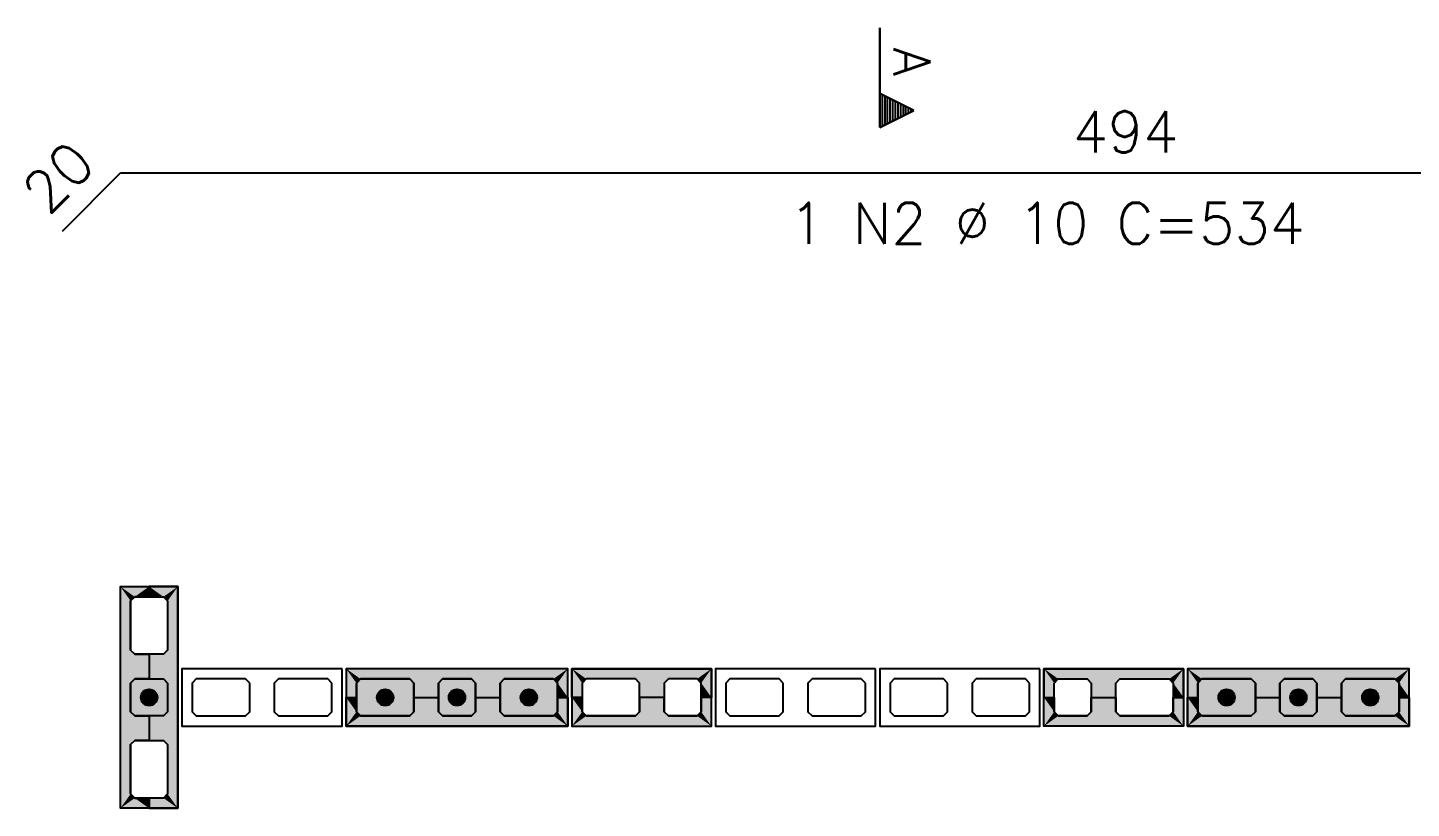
# Model space of a CAD drawing. Extents: x -1.9 to 86, y -1.5 to 60.9.
# Drawn here: x 42.04 to 48.78, y 30.75 to 34.55 of the extents above; entities that cross this region are included whole.
import ezdxf

# ---------------------------------------------------------------- set-up
doc = ezdxf.new("R2010")
doc.units = 0
doc.header["$MEASUREMENT"] = 0
for name, color, linetype in [('PENA_01', 1, 'CONTINUOUS'), ('PENA_02', 2, 'CONTINUOUS'), ('PENA_03', 3, 'CONTINUOUS'), ('PENA_05', 5, 'CONTINUOUS'), ('PENA_11', 252, 'CONTINUOUS'), ('PENA_19', 240, 'CONTINUOUS'), ('PENA_21', 100, 'CONTINUOUS')]:
    doc.layers.add(name, color=color, linetype=linetype)
doc.styles.get("Standard").update_dxf_attribs({"font": 'ROMANS.SHX'})

msp = doc.modelspace()

# ---------------------------------------------------------------- linework, layer by layer
at = {"layer": 'PENA_01', "linetype": 'Continuous'}
for points in [[(42.6986, 31.78), (42.7186, 31.76), (42.7186, 31.52), (42.6986, 31.5), (42.5586, 31.5), (42.5386, 31.52), (42.5386, 31.76), (42.5586, 31.78), (42.6986, 31.78)], [(42.6986, 31.38), (42.7186, 31.36), (42.7186, 31.22), (42.6986, 31.2), (42.5586, 31.2), (42.5386, 31.22), (42.5386, 31.36), (42.5586, 31.38), (42.6986, 31.38)], [(43.1186, 31.36), (43.0986, 31.38), (42.8586, 31.38), (42.8386, 31.36), (42.8386, 31.22), (42.8586, 31.2), (43.0986, 31.2), (43.1186, 31.22), (43.1186, 31.36)], [(43.5186, 31.36), (43.4986, 31.38), (43.2586, 31.38), (43.2386, 31.36), (43.2386, 31.22), (43.2586, 31.2), (43.4986, 31.2), (43.5186, 31.22), (43.5186, 31.36)], [(43.6386, 31.22), (43.6586, 31.2), (43.8986, 31.2), (43.9186, 31.22), (43.9186, 31.36), (43.8986, 31.38), (43.6586, 31.38), (43.6386, 31.36), (43.6386, 31.22)], [(44.0386, 31.22), (44.0586, 31.2), (44.1986, 31.2), (44.2186, 31.22), (44.2186, 31.36), (44.1986, 31.38), (44.0586, 31.38), (44.0386, 31.36), (44.0386, 31.22)], [(44.3386, 31.22), (44.3586, 31.2), (44.5986, 31.2), (44.6186, 31.22), (44.6186, 31.36), (44.5986, 31.38), (44.3586, 31.38), (44.3386, 31.36), (44.3386, 31.22)], [(44.9986, 31.38), (44.7586, 31.38), (44.7386, 31.36), (44.7386, 31.22), (44.7586, 31.2), (44.9986, 31.2), (45.0186, 31.22), (45.0186, 31.36), (44.9986, 31.38)], [(45.2986, 31.38), (45.1586, 31.38), (45.1386, 31.36), (45.1386, 31.22), (45.1586, 31.2), (45.2986, 31.2), (45.3186, 31.22), (45.3186, 31.36), (45.2986, 31.38)], [(45.7186, 31.36), (45.6986, 31.38), (45.4586, 31.38), (45.4386, 31.36), (45.4386, 31.22), (45.4586, 31.2), (45.6986, 31.2), (45.7186, 31.22), (45.7186, 31.36)], [(46.1186, 31.36), (46.0986, 31.38), (45.8586, 31.38), (45.8386, 31.36), (45.8386, 31.22), (45.8586, 31.2), (46.0986, 31.2), (46.1186, 31.22), (46.1186, 31.36)], [(46.5186, 31.36), (46.4986, 31.38), (46.2586, 31.38), (46.2386, 31.36), (46.2386, 31.22), (46.2586, 31.2), (46.4986, 31.2), (46.5186, 31.22), (46.5186, 31.36)], [(46.9186, 31.36), (46.8986, 31.38), (46.6586, 31.38), (46.6386, 31.36), (46.6386, 31.22), (46.6586, 31.2), (46.8986, 31.2), (46.9186, 31.22), (46.9186, 31.36)], [(47.0586, 31.38), (47.1986, 31.38), (47.2186, 31.36), (47.2186, 31.22), (47.1986, 31.2), (47.0586, 31.2), (47.0386, 31.22), (47.0386, 31.36), (47.0586, 31.38)], [(47.3586, 31.38), (47.5986, 31.38), (47.6186, 31.36), (47.6186, 31.22), (47.5986, 31.2), (47.3586, 31.2), (47.3386, 31.22), (47.3386, 31.36), (47.3586, 31.38)], [(47.7386, 31.22), (47.7586, 31.2), (47.9986, 31.2), (48.0186, 31.22), (48.0186, 31.36), (47.9986, 31.38), (47.7586, 31.38), (47.7386, 31.36), (47.7386, 31.22)], [(48.1386, 31.22), (48.1586, 31.2), (48.2986, 31.2), (48.3186, 31.22), (48.3186, 31.36), (48.2986, 31.38), (48.1586, 31.38), (48.1386, 31.36), (48.1386, 31.22)], [(48.4386, 31.22), (48.4586, 31.2), (48.6986, 31.2), (48.7186, 31.22), (48.7186, 31.36), (48.6986, 31.38), (48.4586, 31.38), (48.4386, 31.36), (48.4386, 31.22)], [(42.6986, 31.08), (42.7186, 31.06), (42.7186, 30.82), (42.6986, 30.8), (42.5586, 30.8), (42.5386, 30.82), (42.5386, 31.06), (42.5586, 31.08), (42.6986, 31.08)]]:
    msp.add_lwpolyline(points, dxfattribs=at)
at = {"layer": 'PENA_02', "linetype": 'Continuous'}
for p, q in [((42.4886, 30.75), (42.4886, 31.83)), ((42.4886, 31.83), (42.7686, 31.83)), ((42.7686, 31.83), (42.7686, 30.75)), ((44.6686, 31.43), (43.5886, 31.43)), ((43.5886, 31.43), (43.5886, 31.15)), ((44.6686, 31.15), (44.6686, 31.43)), ((48.7686, 31.43), (47.6886, 31.43)), ((47.6886, 31.43), (47.6886, 31.15)), ((48.7686, 31.15), (48.7686, 31.43)), ((43.5886, 31.15), (44.6686, 31.15)), ((47.6886, 31.15), (48.7686, 31.15)), ((42.7686, 30.75), (42.4886, 30.75))]:
    msp.add_line(p, q, dxfattribs=at)
for points in [[(43.5686, 31.43), (42.7886, 31.43), (42.7886, 31.15), (43.5686, 31.15), (43.5686, 31.43)], [(45.3686, 31.43), (44.6886, 31.43), (44.6886, 31.15), (45.3686, 31.15), (45.3686, 31.43)], [(46.1686, 31.43), (45.3886, 31.43), (45.3886, 31.15), (46.1686, 31.15), (46.1686, 31.43)], [(46.9686, 31.43), (46.1886, 31.43), (46.1886, 31.15), (46.9686, 31.15), (46.9686, 31.43)], [(46.9886, 31.43), (47.6686, 31.43), (47.6686, 31.15), (46.9886, 31.15), (46.9886, 31.43)]]:
    msp.add_lwpolyline(points, dxfattribs=at)
at = {"layer": 'PENA_03', "linetype": 'Continuous'}
for p, q in [((46.1886, 34.5521), (46.1886, 34.0657)), ((46.1893, 34.2313), (46.1893, 34.5521)), ((46.3546, 34.1487), (46.1893, 34.2313)), ((46.1893, 34.0669), (46.1893, 34.2305)), ((46.353, 34.1487), (46.1893, 34.2305)), ((46.2014, 34.0721), (46.2014, 34.2253)), ((46.2142, 34.0785), (46.2142, 34.2189)), ((46.2269, 34.0849), (46.2269, 34.2125)), ((46.2397, 34.0913), (46.2397, 34.2061)), ((46.2525, 34.0976), (46.2525, 34.1997)), ((46.2652, 34.104), (46.2652, 34.1934)), ((46.278, 34.1104), (46.278, 34.187)), ((46.1886, 34.0657), (46.3546, 34.1487)), ((46.1893, 34.0669), (46.353, 34.1487)), ((46.2908, 34.1168), (46.2908, 34.1806)), ((46.3035, 34.1232), (46.3035, 34.1742)), ((46.3163, 34.1295), (46.3163, 34.1678)), ((46.329, 34.1359), (46.329, 34.1615)), ((46.3418, 34.1423), (46.3418, 34.1551))]:
    msp.add_line(p, q, dxfattribs=at)
for points in [[(42.7186, 31.22), (42.6986, 31.2), (42.5586, 31.2), (42.5386, 31.22), (42.5386, 31.36), (42.5586, 31.38), (42.6986, 31.38), (42.7186, 31.36), (42.7186, 31.22)], [(43.9186, 31.22), (43.8986, 31.2), (43.6586, 31.2), (43.6386, 31.22), (43.6386, 31.36), (43.6586, 31.38), (43.8986, 31.38), (43.9186, 31.36), (43.9186, 31.22)], [(44.2186, 31.22), (44.1986, 31.2), (44.0586, 31.2), (44.0386, 31.22), (44.0386, 31.36), (44.0586, 31.38), (44.1986, 31.38), (44.2186, 31.36), (44.2186, 31.22)], [(44.6186, 31.22), (44.5986, 31.2), (44.3586, 31.2), (44.3386, 31.22), (44.3386, 31.36), (44.3586, 31.38), (44.5986, 31.38), (44.6186, 31.36), (44.6186, 31.22)], [(48.0186, 31.22), (47.9986, 31.2), (47.7586, 31.2), (47.7386, 31.22), (47.7386, 31.36), (47.7586, 31.38), (47.9986, 31.38), (48.0186, 31.36), (48.0186, 31.22)], [(48.3186, 31.22), (48.2986, 31.2), (48.1586, 31.2), (48.1386, 31.22), (48.1386, 31.36), (48.1586, 31.38), (48.2986, 31.38), (48.3186, 31.36), (48.3186, 31.22)], [(48.7186, 31.22), (48.6986, 31.2), (48.4586, 31.2), (48.4386, 31.22), (48.4386, 31.36), (48.4586, 31.38), (48.6986, 31.38), (48.7186, 31.36), (48.7186, 31.22)]]:
    msp.add_lwpolyline(points, dxfattribs=at)
for centre in [(42.6286, 31.29), (43.7786, 31.29), (44.1286, 31.29), (44.4786, 31.29), (47.8786, 31.29), (48.2286, 31.29), (48.5786, 31.29)]:
    msp.add_circle(centre, 0.04, dxfattribs=at)
for points in [[(42.6686, 31.29), (42.6086, 31.3246), (42.5911, 31.3036)], [(42.6686, 31.29), (42.5911, 31.3036), (42.5911, 31.2763)], [(42.6686, 31.29), (42.5911, 31.2763), (42.6086, 31.2553)], [(42.6686, 31.29), (42.6356, 31.3293), (42.6086, 31.3246)], [(42.6686, 31.29), (42.6086, 31.2553), (42.6356, 31.2506)], [(42.6686, 31.29), (42.6593, 31.3157), (42.6356, 31.3293)], [(42.6686, 31.29), (42.6356, 31.2506), (42.6593, 31.2642)], [(42.6686, 31.29), (42.6593, 31.2642), (42.6686, 31.29)], [(43.8186, 31.29), (43.7586, 31.3246), (43.7411, 31.3036)], [(43.8186, 31.29), (43.7411, 31.3036), (43.7411, 31.2763)], [(43.8186, 31.29), (43.7411, 31.2763), (43.7586, 31.2553)], [(43.8186, 31.29), (43.7856, 31.3293), (43.7586, 31.3246)], [(43.8186, 31.29), (43.7586, 31.2553), (43.7856, 31.2506)], [(43.8186, 31.29), (43.8093, 31.3157), (43.7856, 31.3293)], [(43.8186, 31.29), (43.7856, 31.2506), (43.8093, 31.2642)], [(43.8186, 31.29), (43.8093, 31.2642), (43.8186, 31.29)], [(44.1686, 31.29), (44.1086, 31.3246), (44.0911, 31.3036)], [(44.1686, 31.29), (44.0911, 31.3036), (44.0911, 31.2763)], [(44.1686, 31.29), (44.0911, 31.2763), (44.1086, 31.2553)], [(44.1686, 31.29), (44.1356, 31.3293), (44.1086, 31.3246)], [(44.1686, 31.29), (44.1086, 31.2553), (44.1356, 31.2506)], [(44.1686, 31.29), (44.1593, 31.3157), (44.1356, 31.3293)], [(44.1686, 31.29), (44.1356, 31.2506), (44.1593, 31.2642)], [(44.1686, 31.29), (44.1593, 31.2642), (44.1686, 31.29)], [(44.5186, 31.29), (44.4586, 31.3246), (44.4411, 31.3036)], [(44.5186, 31.29), (44.4411, 31.3036), (44.4411, 31.2763)], [(44.5186, 31.29), (44.4411, 31.2763), (44.4586, 31.2553)], [(44.5186, 31.29), (44.4856, 31.3293), (44.4586, 31.3246)], [(44.5186, 31.29), (44.4586, 31.2553), (44.4856, 31.2506)], [(44.5186, 31.29), (44.5093, 31.3157), (44.4856, 31.3293)], [(44.5186, 31.29), (44.4856, 31.2506), (44.5093, 31.2642)], [(44.5186, 31.29), (44.5093, 31.2642), (44.5186, 31.29)], [(47.9186, 31.29), (47.8586, 31.3246), (47.8411, 31.3036)], [(47.9186, 31.29), (47.8411, 31.3036), (47.8411, 31.2763)], [(47.9186, 31.29), (47.8411, 31.2763), (47.8586, 31.2553)], [(47.9186, 31.29), (47.8856, 31.3293), (47.8586, 31.3246)], [(47.9186, 31.29), (47.8586, 31.2553), (47.8856, 31.2506)], [(47.9186, 31.29), (47.9093, 31.3157), (47.8856, 31.3293)], [(47.9186, 31.29), (47.8856, 31.2506), (47.9093, 31.2642)], [(47.9186, 31.29), (47.9093, 31.2642), (47.9186, 31.29)], [(48.2686, 31.29), (48.2086, 31.3246), (48.1911, 31.3036)], [(48.2686, 31.29), (48.1911, 31.3036), (48.1911, 31.2763)], [(48.2686, 31.29), (48.1911, 31.2763), (48.2086, 31.2553)], [(48.2686, 31.29), (48.2356, 31.3293), (48.2086, 31.3246)], [(48.2686, 31.29), (48.2086, 31.2553), (48.2356, 31.2506)], [(48.2686, 31.29), (48.2593, 31.3157), (48.2356, 31.3293)], [(48.2686, 31.29), (48.2356, 31.2506), (48.2593, 31.2642)], [(48.2686, 31.29), (48.2593, 31.2642), (48.2686, 31.29)], [(48.6186, 31.29), (48.5586, 31.3246), (48.5411, 31.3036)], [(48.6186, 31.29), (48.5411, 31.3036), (48.5411, 31.2763)], [(48.6186, 31.29), (48.5411, 31.2763), (48.5586, 31.2553)], [(48.6186, 31.29), (48.5856, 31.3293), (48.5586, 31.3246)], [(48.6186, 31.29), (48.5586, 31.2553), (48.5856, 31.2506)], [(48.6186, 31.29), (48.6093, 31.3157), (48.5856, 31.3293)], [(48.6186, 31.29), (48.5856, 31.2506), (48.6093, 31.2642)], [(48.6186, 31.29), (48.6093, 31.2642), (48.6186, 31.29)]]:
    msp.add_solid(points, dxfattribs=at)
at = {"layer": 'PENA_05', "linetype": 'Continuous'}
for p, q in [((42.2058, 33.5618), (42.4887, 33.8446)), ((42.4887, 33.8446), (52.3685, 33.8451))]:
    msp.add_line(p, q, dxfattribs=at)
at = {"layer": 'PENA_11', "linetype": 'Continuous'}
for points in [[(42.7186, 31.22), (42.5386, 31.36), (42.5586, 31.38)], [(42.7186, 31.22), (42.5386, 31.22), (42.5386, 31.36)], [(42.7186, 31.22), (42.5586, 31.38), (42.6986, 31.38)], [(42.7186, 31.22), (42.6986, 31.38), (42.7186, 31.36)], [(42.7186, 31.22), (42.7186, 31.36), (42.7186, 31.22)], [(43.9186, 31.22), (43.6386, 31.36), (43.6586, 31.38)], [(43.9186, 31.22), (43.6386, 31.22), (43.6386, 31.36)], [(43.9186, 31.22), (43.6586, 31.38), (43.8986, 31.38)], [(43.9186, 31.22), (43.8986, 31.38), (43.9186, 31.36)], [(43.9186, 31.22), (43.9186, 31.36), (43.9186, 31.22)], [(44.2186, 31.22), (44.0386, 31.36), (44.0586, 31.38)], [(44.2186, 31.22), (44.0386, 31.22), (44.0386, 31.36)], [(44.2186, 31.22), (44.0586, 31.38), (44.1986, 31.38)], [(44.2186, 31.22), (44.1986, 31.38), (44.2186, 31.36)], [(44.2186, 31.22), (44.2186, 31.36), (44.2186, 31.22)], [(44.6186, 31.22), (44.3386, 31.36), (44.3586, 31.38)], [(44.6186, 31.22), (44.3386, 31.22), (44.3386, 31.36)], [(44.6186, 31.22), (44.3586, 31.38), (44.5986, 31.38)], [(44.6186, 31.22), (44.5986, 31.38), (44.6186, 31.36)], [(44.6186, 31.22), (44.6186, 31.36), (44.6186, 31.22)], [(48.0186, 31.22), (47.7386, 31.36), (47.7586, 31.38)], [(48.0186, 31.22), (47.7386, 31.22), (47.7386, 31.36)], [(48.0186, 31.22), (47.7586, 31.38), (47.9986, 31.38)], [(48.0186, 31.22), (47.9986, 31.38), (48.0186, 31.36)], [(48.0186, 31.22), (48.0186, 31.36), (48.0186, 31.22)], [(48.3186, 31.22), (48.1386, 31.36), (48.1586, 31.38)], [(48.3186, 31.22), (48.1386, 31.22), (48.1386, 31.36)], [(48.3186, 31.22), (48.1586, 31.38), (48.2986, 31.38)], [(48.3186, 31.22), (48.2986, 31.38), (48.3186, 31.36)], [(48.3186, 31.22), (48.3186, 31.36), (48.3186, 31.22)], [(48.7186, 31.22), (48.4386, 31.36), (48.4586, 31.38)], [(48.7186, 31.22), (48.4386, 31.22), (48.4386, 31.36)], [(48.7186, 31.22), (48.4586, 31.38), (48.6986, 31.38)], [(48.7186, 31.22), (48.6986, 31.38), (48.7186, 31.36)], [(48.7186, 31.22), (48.7186, 31.36), (48.7186, 31.22)], [(42.7186, 31.22), (42.5586, 31.2), (42.5386, 31.22)], [(42.7186, 31.22), (42.6986, 31.2), (42.5586, 31.2)], [(43.9186, 31.22), (43.6586, 31.2), (43.6386, 31.22)], [(43.9186, 31.22), (43.8986, 31.2), (43.6586, 31.2)], [(44.2186, 31.22), (44.0586, 31.2), (44.0386, 31.22)], [(44.2186, 31.22), (44.1986, 31.2), (44.0586, 31.2)], [(44.6186, 31.22), (44.3586, 31.2), (44.3386, 31.22)], [(44.6186, 31.22), (44.5986, 31.2), (44.3586, 31.2)], [(48.0186, 31.22), (47.7586, 31.2), (47.7386, 31.22)], [(48.0186, 31.22), (47.9986, 31.2), (47.7586, 31.2)], [(48.3186, 31.22), (48.1586, 31.2), (48.1386, 31.22)], [(48.3186, 31.22), (48.2986, 31.2), (48.1586, 31.2)], [(48.7186, 31.22), (48.4586, 31.2), (48.4386, 31.22)], [(48.7186, 31.22), (48.6986, 31.2), (48.4586, 31.2)]]:
    msp.add_solid(points, dxfattribs=at)
at = {"layer": 'PENA_19', "linetype": 'Continuous'}
for points in [[(42.6286, 31.83), (42.6286, 31.78), (42.5586, 31.78), (42.5386, 31.76), (42.5386, 31.52), (42.5586, 31.5), (42.6286, 31.5), (42.6286, 31.38), (42.5586, 31.38), (42.5386, 31.36), (42.5386, 31.22), (42.5586, 31.2), (42.6286, 31.2), (42.6286, 31.08), (42.5586, 31.08), (42.5386, 31.06), (42.5386, 30.82), (42.5586, 30.8), (42.6286, 30.8), (42.6286, 30.75), (42.4886, 30.75), (42.4886, 31.83), (42.6286, 31.83)], [(42.6286, 31.83), (42.6286, 31.78), (42.6986, 31.78), (42.7186, 31.76), (42.7186, 31.52), (42.6986, 31.5), (42.6286, 31.5), (42.6286, 31.38), (42.6986, 31.38), (42.7186, 31.36), (42.7186, 31.22), (42.6986, 31.2), (42.6286, 31.2), (42.6286, 31.08), (42.6986, 31.08), (42.7186, 31.06), (42.7186, 30.82), (42.6986, 30.8), (42.6286, 30.8), (42.6286, 30.75), (42.7686, 30.75), (42.7686, 31.83), (42.6286, 31.83)], [(43.5886, 31.29), (43.6386, 31.29), (43.6386, 31.36), (43.6586, 31.38), (43.8986, 31.38), (43.9186, 31.36), (43.9186, 31.29), (44.0386, 31.29), (44.0386, 31.36), (44.0586, 31.38), (44.1986, 31.38), (44.2186, 31.36), (44.2186, 31.29), (44.3386, 31.29), (44.3386, 31.36), (44.3586, 31.38), (44.5986, 31.38), (44.6186, 31.36), (44.6186, 31.29), (44.6686, 31.29), (44.6686, 31.43), (43.5886, 31.43), (43.5886, 31.29)], [(47.6886, 31.29), (47.7386, 31.29), (47.7386, 31.36), (47.7586, 31.38), (47.9986, 31.38), (48.0186, 31.36), (48.0186, 31.29), (48.1386, 31.29), (48.1386, 31.36), (48.1586, 31.38), (48.2986, 31.38), (48.3186, 31.36), (48.3186, 31.29), (48.4386, 31.29), (48.4386, 31.36), (48.4586, 31.38), (48.6986, 31.38), (48.7186, 31.36), (48.7186, 31.29), (48.7686, 31.29), (48.7686, 31.43), (47.6886, 31.43), (47.6886, 31.29)], [(43.5886, 31.29), (43.6386, 31.29), (43.6386, 31.22), (43.6586, 31.2), (43.8986, 31.2), (43.9186, 31.22), (43.9186, 31.29), (44.0386, 31.29), (44.0386, 31.22), (44.0586, 31.2), (44.1986, 31.2), (44.2186, 31.22), (44.2186, 31.29), (44.3386, 31.29), (44.3386, 31.22), (44.3586, 31.2), (44.5986, 31.2), (44.6186, 31.22), (44.6186, 31.29), (44.6686, 31.29), (44.6686, 31.15), (43.5886, 31.15), (43.5886, 31.29)], [(47.6886, 31.29), (47.7386, 31.29), (47.7386, 31.22), (47.7586, 31.2), (47.9986, 31.2), (48.0186, 31.22), (48.0186, 31.29), (48.1386, 31.29), (48.1386, 31.22), (48.1586, 31.2), (48.2986, 31.2), (48.3186, 31.22), (48.3186, 31.29), (48.4386, 31.29), (48.4386, 31.22), (48.4586, 31.2), (48.6986, 31.2), (48.7186, 31.22), (48.7186, 31.29), (48.7686, 31.29), (48.7686, 31.15), (47.6886, 31.15), (47.6886, 31.29)]]:
    msp.add_lwpolyline(points, dxfattribs=at)
for points in [[(42.4886, 30.75), (42.4886, 31.83), (42.5386, 30.82)], [(42.4886, 31.83), (42.5386, 31.36), (42.5386, 30.82)], [(42.5386, 31.52), (42.5386, 31.36), (42.4886, 31.83)], [(42.5386, 31.76), (42.4886, 31.83), (42.5586, 31.78)], [(42.4886, 31.83), (42.6286, 31.83), (42.5586, 31.78)], [(42.4886, 31.83), (42.5386, 31.76), (42.5386, 31.52)], [(42.6286, 31.83), (42.6286, 31.78), (42.5586, 31.78)], [(42.6286, 31.83), (42.6986, 31.78), (42.7686, 31.83)], [(42.6286, 31.83), (42.6286, 31.78), (42.6986, 31.78)], [(42.7686, 31.83), (42.6986, 31.78), (42.7186, 31.76)], [(42.7686, 31.83), (42.7186, 31.76), (42.7686, 30.75)], [(42.7686, 30.75), (42.7186, 31.76), (42.7186, 31.52)], [(42.5586, 31.5), (42.5586, 31.38), (42.5386, 31.52)], [(42.5586, 31.38), (42.5386, 31.36), (42.5386, 31.52)], [(42.6286, 31.5), (42.6286, 31.38), (42.5586, 31.5)], [(42.6286, 31.38), (42.5586, 31.38), (42.5586, 31.5)], [(42.6986, 31.5), (42.6286, 31.5), (42.6986, 31.38)], [(42.6286, 31.5), (42.6286, 31.38), (42.6986, 31.38)], [(42.7186, 31.36), (42.7186, 31.52), (42.6986, 31.5)], [(42.7186, 31.36), (42.6986, 31.5), (42.6986, 31.38)], [(42.7686, 30.75), (42.7186, 31.52), (42.7186, 31.36)], [(44.6686, 31.43), (43.5886, 31.43), (43.6586, 31.38)], [(43.5886, 31.43), (43.5886, 31.29), (43.6386, 31.29)], [(43.5886, 31.43), (43.6386, 31.29), (43.6386, 31.36)], [(43.5886, 31.43), (43.6386, 31.36), (43.6586, 31.38)], [(44.6686, 31.43), (43.6586, 31.38), (43.8986, 31.38)], [(44.6686, 31.43), (43.8986, 31.38), (44.0586, 31.38)], [(44.6686, 31.43), (44.0586, 31.38), (44.1986, 31.38)], [(44.6686, 31.43), (44.1986, 31.38), (44.2186, 31.36)], [(44.6686, 31.43), (44.2186, 31.36), (44.3586, 31.38)], [(44.6686, 31.43), (44.3586, 31.38), (44.5986, 31.38)], [(44.6686, 31.43), (44.5986, 31.38), (44.6186, 31.36)], [(44.6686, 31.43), (44.6186, 31.36), (44.6686, 31.29)], [(48.7686, 31.43), (47.6886, 31.43), (47.7586, 31.38)], [(47.6886, 31.43), (47.6886, 31.29), (47.7386, 31.29)], [(47.6886, 31.43), (47.7386, 31.29), (47.7386, 31.36)], [(47.6886, 31.43), (47.7386, 31.36), (47.7586, 31.38)], [(48.7686, 31.43), (47.7586, 31.38), (47.9986, 31.38)], [(48.7686, 31.43), (47.9986, 31.38), (48.1586, 31.38)], [(48.7686, 31.43), (48.1586, 31.38), (48.2986, 31.38)], [(48.7686, 31.43), (48.2986, 31.38), (48.3186, 31.36)], [(48.7686, 31.43), (48.3186, 31.36), (48.4586, 31.38)], [(48.7686, 31.43), (48.4586, 31.38), (48.6986, 31.38)], [(48.7686, 31.43), (48.6986, 31.38), (48.7186, 31.36)], [(48.7686, 31.43), (48.7186, 31.36), (48.7686, 31.29)], [(42.5386, 30.82), (42.5386, 31.36), (42.5386, 31.06)], [(42.5386, 31.36), (42.5386, 31.22), (42.5386, 31.06)], [(42.7186, 31.22), (42.7686, 30.75), (42.7186, 31.36)], [(43.9186, 31.36), (44.0586, 31.38), (43.8986, 31.38)], [(43.9186, 31.36), (44.0386, 31.36), (44.0586, 31.38)], [(43.9186, 31.36), (43.9186, 31.29), (44.0386, 31.29)], [(43.9186, 31.36), (44.0386, 31.29), (44.0386, 31.36)], [(44.2186, 31.36), (44.3386, 31.36), (44.3586, 31.38)], [(44.2186, 31.36), (44.2186, 31.29), (44.3386, 31.29)], [(44.2186, 31.36), (44.3386, 31.29), (44.3386, 31.36)], [(44.6686, 31.29), (44.6186, 31.36), (44.6186, 31.29)], [(48.0186, 31.36), (48.1586, 31.38), (47.9986, 31.38)], [(48.0186, 31.36), (48.1386, 31.36), (48.1586, 31.38)], [(48.0186, 31.36), (48.0186, 31.29), (48.1386, 31.29)], [(48.0186, 31.36), (48.1386, 31.29), (48.1386, 31.36)], [(48.3186, 31.36), (48.4386, 31.36), (48.4586, 31.38)], [(48.3186, 31.36), (48.3186, 31.29), (48.4386, 31.29)], [(48.3186, 31.36), (48.4386, 31.29), (48.4386, 31.36)], [(48.7686, 31.29), (48.7186, 31.36), (48.7186, 31.29)], [(43.6386, 31.22), (43.5886, 31.15), (43.5886, 31.29)], [(43.6386, 31.22), (43.5886, 31.29), (43.6386, 31.29)], [(44.0386, 31.29), (44.0386, 31.22), (43.9186, 31.29)], [(44.0386, 31.22), (44.0586, 31.2), (43.9186, 31.29)], [(43.9186, 31.29), (44.0586, 31.2), (43.9186, 31.22)], [(44.2186, 31.29), (44.3386, 31.29), (44.3386, 31.22)], [(44.2186, 31.29), (44.3386, 31.22), (44.3586, 31.2)], [(44.2186, 31.29), (44.3586, 31.2), (44.2186, 31.22)], [(44.6686, 31.15), (44.6186, 31.22), (44.6186, 31.29)], [(44.6686, 31.15), (44.6186, 31.29), (44.6686, 31.29)], [(47.7386, 31.22), (47.6886, 31.15), (47.6886, 31.29)], [(47.7386, 31.22), (47.6886, 31.29), (47.7386, 31.29)], [(48.1386, 31.29), (48.1386, 31.22), (48.0186, 31.29)], [(48.1386, 31.22), (48.1586, 31.2), (48.0186, 31.29)], [(48.0186, 31.29), (48.1586, 31.2), (48.0186, 31.22)], [(48.3186, 31.29), (48.4386, 31.29), (48.4386, 31.22)], [(48.3186, 31.29), (48.4386, 31.22), (48.4586, 31.2)], [(48.3186, 31.29), (48.4586, 31.2), (48.3186, 31.22)], [(48.7686, 31.15), (48.7186, 31.22), (48.7186, 31.29)], [(48.7686, 31.15), (48.7186, 31.29), (48.7686, 31.29)], [(42.5386, 31.06), (42.5386, 31.22), (42.5586, 31.08)], [(42.5386, 31.22), (42.5586, 31.2), (42.5586, 31.08)], [(42.6986, 31.2), (42.7186, 31.06), (42.7186, 31.22)], [(42.7186, 31.06), (42.7686, 30.75), (42.7186, 31.22)], [(43.6386, 31.22), (43.6586, 31.2), (43.5886, 31.15)], [(44.0586, 31.2), (43.8986, 31.2), (43.9186, 31.22)], [(44.6686, 31.15), (44.1986, 31.2), (44.2186, 31.22)], [(44.6686, 31.15), (44.2186, 31.22), (44.3586, 31.2)], [(44.6686, 31.15), (44.5986, 31.2), (44.6186, 31.22)], [(47.7386, 31.22), (47.7586, 31.2), (47.6886, 31.15)], [(48.1586, 31.2), (47.9986, 31.2), (48.0186, 31.22)], [(48.7686, 31.15), (48.2986, 31.2), (48.3186, 31.22)], [(48.7686, 31.15), (48.3186, 31.22), (48.4586, 31.2)], [(48.7686, 31.15), (48.6986, 31.2), (48.7186, 31.22)], [(42.5586, 31.08), (42.5586, 31.2), (42.6286, 31.08)], [(42.5586, 31.2), (42.6286, 31.2), (42.6286, 31.08)], [(42.6286, 31.2), (42.6986, 31.08), (42.6986, 31.2)], [(42.6986, 31.08), (42.6286, 31.2), (42.6286, 31.08)], [(42.6986, 31.08), (42.7186, 31.06), (42.6986, 31.2)], [(44.6686, 31.15), (43.5886, 31.15), (43.6586, 31.2)], [(44.6686, 31.15), (43.6586, 31.2), (43.8986, 31.2)], [(44.6686, 31.15), (43.8986, 31.2), (44.0586, 31.2)], [(44.6686, 31.15), (44.0586, 31.2), (44.1986, 31.2)], [(44.6686, 31.15), (44.3586, 31.2), (44.5986, 31.2)], [(48.7686, 31.15), (47.6886, 31.15), (47.7586, 31.2)], [(48.7686, 31.15), (47.7586, 31.2), (47.9986, 31.2)], [(48.7686, 31.15), (47.9986, 31.2), (48.1586, 31.2)], [(48.7686, 31.15), (48.1586, 31.2), (48.2986, 31.2)], [(48.7686, 31.15), (48.4586, 31.2), (48.6986, 31.2)], [(42.7686, 30.75), (42.7186, 31.06), (42.7186, 30.82)], [(42.4886, 30.75), (42.5386, 30.82), (42.5586, 30.8)], [(42.7686, 30.75), (42.7186, 30.82), (42.6986, 30.8)], [(42.6286, 30.75), (42.4886, 30.75), (42.5586, 30.8)], [(42.6286, 30.8), (42.6286, 30.75), (42.5586, 30.8)], [(42.7686, 30.75), (42.6986, 30.8), (42.6286, 30.8)], [(42.7686, 30.75), (42.6286, 30.8), (42.6286, 30.75)]]:
    msp.add_solid(points, dxfattribs=at)
at = {"layer": 'PENA_21', "linetype": 'Continuous'}
for points in [[(45.3686, 31.29), (45.3186, 31.29), (45.3186, 31.36), (45.2986, 31.38), (45.1586, 31.38), (45.1386, 31.36), (45.1386, 31.29), (45.0186, 31.29), (45.0186, 31.36), (44.9986, 31.38), (44.7586, 31.38), (44.7386, 31.36), (44.7386, 31.29), (44.6886, 31.29), (44.6886, 31.43), (45.3686, 31.43), (45.3686, 31.29)], [(46.9886, 31.29), (47.0386, 31.29), (47.0386, 31.36), (47.0586, 31.38), (47.1986, 31.38), (47.2186, 31.36), (47.2186, 31.29), (47.3386, 31.29), (47.3386, 31.36), (47.3586, 31.38), (47.5986, 31.38), (47.6186, 31.36), (47.6186, 31.29), (47.6686, 31.29), (47.6686, 31.43), (46.9886, 31.43), (46.9886, 31.29)], [(45.3686, 31.29), (45.3186, 31.29), (45.3186, 31.22), (45.2986, 31.2), (45.1586, 31.2), (45.1386, 31.22), (45.1386, 31.29), (45.0186, 31.29), (45.0186, 31.22), (44.9986, 31.2), (44.7586, 31.2), (44.7386, 31.22), (44.7386, 31.29), (44.6886, 31.29), (44.6886, 31.15), (45.3686, 31.15), (45.3686, 31.29)], [(46.9886, 31.29), (47.0386, 31.29), (47.0386, 31.22), (47.0586, 31.2), (47.1986, 31.2), (47.2186, 31.22), (47.2186, 31.29), (47.3386, 31.29), (47.3386, 31.22), (47.3586, 31.2), (47.5986, 31.2), (47.6186, 31.22), (47.6186, 31.29), (47.6686, 31.29), (47.6686, 31.15), (46.9886, 31.15), (46.9886, 31.29)]]:
    msp.add_lwpolyline(points, dxfattribs=at)
for points in [[(44.7586, 31.38), (44.7386, 31.36), (44.6886, 31.43)], [(44.7586, 31.38), (44.6886, 31.43), (45.3686, 31.43)], [(44.7386, 31.29), (44.6886, 31.29), (44.6886, 31.43)], [(44.7386, 31.29), (44.6886, 31.43), (44.7386, 31.36)], [(44.7586, 31.38), (45.3686, 31.43), (44.9986, 31.38)], [(45.0186, 31.36), (44.9986, 31.38), (45.3686, 31.43)], [(45.0186, 31.36), (45.3686, 31.43), (45.1586, 31.38)], [(45.1586, 31.38), (45.3686, 31.43), (45.2986, 31.38)], [(45.3186, 31.36), (45.2986, 31.38), (45.3686, 31.43)], [(45.3186, 31.36), (45.3686, 31.43), (45.3686, 31.29)], [(47.6686, 31.43), (46.9886, 31.43), (47.0586, 31.38)], [(46.9886, 31.43), (46.9886, 31.29), (47.0386, 31.29)], [(46.9886, 31.43), (47.0386, 31.29), (47.0386, 31.36)], [(46.9886, 31.43), (47.0386, 31.36), (47.0586, 31.38)], [(47.6686, 31.43), (47.0586, 31.38), (47.1986, 31.38)], [(47.6686, 31.43), (47.1986, 31.38), (47.2186, 31.36)], [(47.6686, 31.43), (47.2186, 31.36), (47.3586, 31.38)], [(47.6686, 31.43), (47.3586, 31.38), (47.5986, 31.38)], [(47.6686, 31.43), (47.5986, 31.38), (47.6186, 31.36)], [(47.6686, 31.43), (47.6186, 31.36), (47.6686, 31.29)], [(45.0186, 31.36), (45.1586, 31.38), (45.1386, 31.36)], [(45.0186, 31.36), (45.1386, 31.36), (45.1386, 31.29)], [(45.0186, 31.36), (45.1386, 31.29), (45.0186, 31.29)], [(45.3186, 31.36), (45.3686, 31.29), (45.3186, 31.29)], [(47.2186, 31.36), (47.3386, 31.36), (47.3586, 31.38)], [(47.2186, 31.36), (47.2186, 31.29), (47.3386, 31.29)], [(47.2186, 31.36), (47.3386, 31.29), (47.3386, 31.36)], [(47.6686, 31.29), (47.6186, 31.36), (47.6186, 31.29)], [(44.6886, 31.15), (44.7386, 31.22), (44.6886, 31.29)], [(44.7386, 31.22), (44.7386, 31.29), (44.6886, 31.29)], [(45.0186, 31.29), (45.0186, 31.22), (45.1586, 31.2)], [(45.0186, 31.29), (45.1586, 31.2), (45.1386, 31.22)], [(45.0186, 31.29), (45.1386, 31.22), (45.1386, 31.29)], [(45.3686, 31.15), (45.3686, 31.29), (45.3186, 31.29)], [(45.3686, 31.15), (45.3186, 31.29), (45.3186, 31.22)], [(47.0386, 31.22), (46.9886, 31.15), (46.9886, 31.29)], [(47.0386, 31.22), (46.9886, 31.29), (47.0386, 31.29)], [(47.2186, 31.29), (47.3386, 31.29), (47.3386, 31.22)], [(47.2186, 31.29), (47.3386, 31.22), (47.3586, 31.2)], [(47.2186, 31.29), (47.3586, 31.2), (47.2186, 31.22)], [(47.6686, 31.15), (47.6186, 31.22), (47.6186, 31.29)], [(47.6686, 31.15), (47.6186, 31.29), (47.6686, 31.29)], [(44.7586, 31.2), (44.7386, 31.22), (44.6886, 31.15)], [(45.0186, 31.22), (44.9986, 31.2), (45.3686, 31.15)], [(45.3686, 31.15), (45.1586, 31.2), (45.0186, 31.22)], [(45.3686, 31.15), (45.3186, 31.22), (45.2986, 31.2)], [(47.0386, 31.22), (47.0586, 31.2), (46.9886, 31.15)], [(47.6686, 31.15), (47.1986, 31.2), (47.2186, 31.22)], [(47.6686, 31.15), (47.2186, 31.22), (47.3586, 31.2)], [(47.6686, 31.15), (47.5986, 31.2), (47.6186, 31.22)], [(45.3686, 31.15), (44.7586, 31.2), (44.6886, 31.15)], [(44.9986, 31.2), (44.7586, 31.2), (45.3686, 31.15)], [(45.3686, 31.15), (45.2986, 31.2), (45.1586, 31.2)], [(47.6686, 31.15), (46.9886, 31.15), (47.0586, 31.2)], [(47.6686, 31.15), (47.0586, 31.2), (47.1986, 31.2)], [(47.6686, 31.15), (47.3586, 31.2), (47.5986, 31.2)]]:
    msp.add_solid(points, dxfattribs=at)

# ---------------------------------------------------------------- texts
at = {"layer": 'PENA_03', "linetype": 'Continuous'}
for s, height, rotation, p in [('A', 0.18, 270, (46.2557, 34.4556)), ('494', 0.2, 0.00248, (47.1286, 33.9448)), ('20', 0.2, 45, (42.1351, 33.6325))]:
    msp.add_text(s, height=height, rotation=rotation, dxfattribs=at).set_placement(p)
msp.add_text('1 N2 %%c 10 C=534', height=0.2, dxfattribs=at).set_placement((45.7483, 33.4993))

doc.saveas('drawing.dxf')
